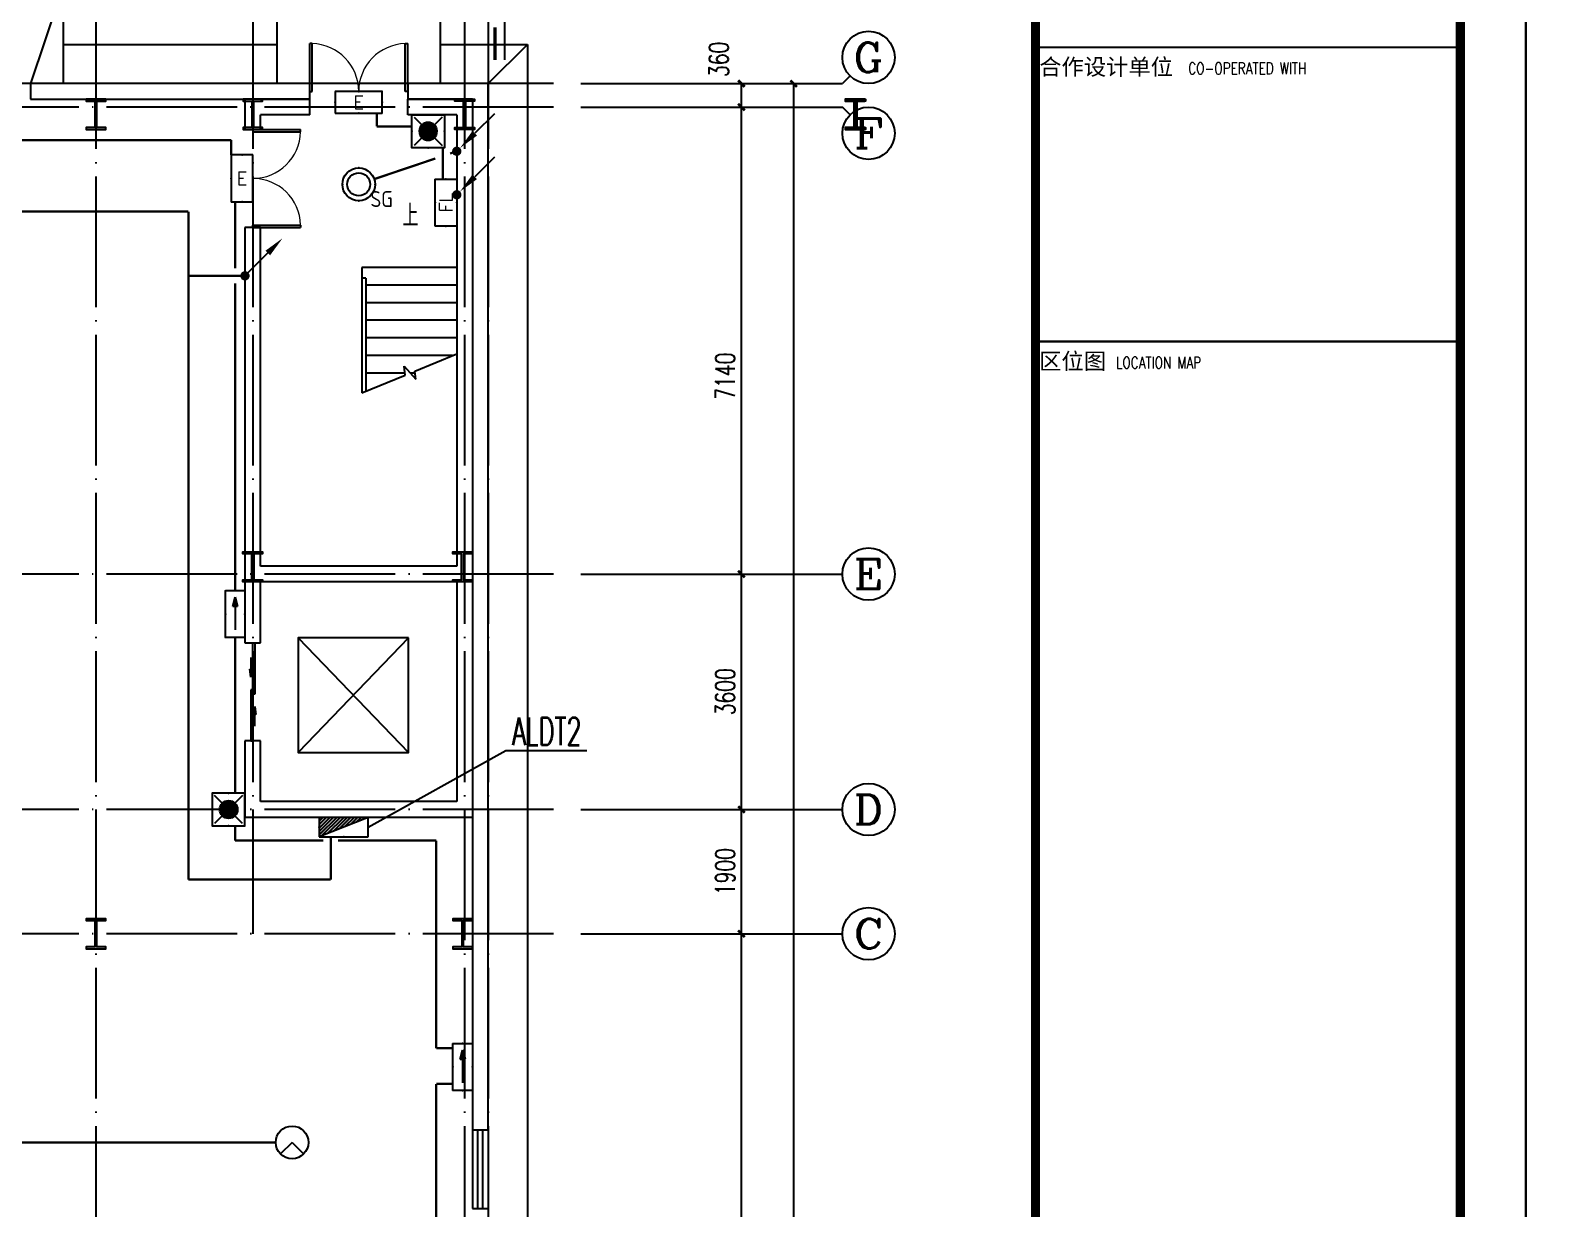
# Model space of a CAD drawing. Extents: x -55118 to 386282, y -631686 to -470886.
# Drawn here: x 48110 to 71482, y -599940 to -581929 of the extents above; entities that cross this region are included whole.
import ezdxf
from ezdxf.enums import TextEntityAlignment as Align

# ---------------------------------------------------------------- set-up
doc = ezdxf.new("R2010")
doc.units = 0
doc.header["$LTSCALE"] = 1000
doc.header["$MEASUREMENT"] = 0
doc.linetypes.add('DOTE', pattern=[2.42, 2, -0.2, 0.02, -0.2])
doc.layers.get('0').update_dxf_attribs({"linetype": 'CONTINUOUS'})
doc.layers.get('Defpoints').update_dxf_attribs({"linetype": 'CONTINUOUS'})
for name, color, linetype in [('AXIS', 3, 'CONTINUOUS'), ('AXIS_TEXT', 7, 'CONTINUOUS'), ('DIM-箱柜', 7, 'CONTINUOUS'), ('DIM_IDEN', 3, 'CONTINUOUS'), ('DIM_SYMB', 3, 'CONTINUOUS'), ('DOTE', 253, 'DOTE'), ('EQUIP-照明', 3, 'CONTINUOUS'), ('EQUIP-箱柜', 3, 'CONTINUOUS'), ('LWIRE', 4, 'CONTINUOUS'), ('STAIR', 2, 'CONTINUOUS'), ('WALL', 6, 'CONTINUOUS'), ('WINDOW', 4, 'CONTINUOUS'), ('WIRE-照明', 4, 'CONTINUOUS'), ('勒脚', 50, 'CONTINUOUS'), ('图框', 4, 'CONTINUOUS'), ('立面图', 40, 'CONTINUOUS')]:
    doc.layers.add(name, color=color, linetype=linetype)
doc.styles.add('_TCH_AXIS', font='COMPLEX', dxfattribs={"bigfont": 'GBCBIG'})
doc.styles.add('_TCH_DIM', font='SIMPLEX', dxfattribs={"bigfont": 'GBCBIG'})
doc.styles.add('_TCH_DIM_T3', font='SIMPLEX', dxfattribs={"width": 0.705882, "bigfont": 'GBCBIG'})
doc.styles.add('_TCH_LABEL', font='COMPLEX', dxfattribs={"bigfont": 'GBCBIG'})
doc.styles.add('_TEL_DIM', font='SIMPLEX', dxfattribs={"width": 0.8, "height": 3.5, "bigfont": 'HZTXT'})
doc.styles.add('COMPLEX', font='COMPLEX')
doc.styles.add('iIcon2', font='')
doc.styles.add('MIMI-TKWZ', font='romanc.shx', dxfattribs={"width": 0.75, "oblique": 15, "bigfont": 'bigfont.shx'})
doc.styles.get("Standard").update_dxf_attribs({"font": 'GBENOR', "bigfont": 'GBCBIG'})
doc.styles.get('iIcon2').set_extended_font_data('SimSun')
doc.dimstyles.new('_TCH_ARCH&&100', dxfattribs={"dimtxt": 297.5, "dimasz": 100, "dimexe": 250, "dimexo": 300, "dimgap": 100, "dimtad": 1, "dimdec": 0, "dimzin": 0, "dimdsep": 46, "dimtxsty": '_TCH_DIM_T3', "dimblk": 'ARCHTICK', "dimcen": 0.09, "dimclrt": 7, "dimazin": 2, "dimtfac": 1, "dimtdec": 0, "dimtix": 1, "dimtmove": 2, "dimatfit": 3, "dimfxl": 0, "dimtolj": 1, "dimtzin": 0, "dimarcsym": 0})

# ---------------------------------------------------------------- blocks, each defined once
blk = doc.blocks.new('钢柱')
blk.add_hatch(color=256).paths.add_polyline_path([(4275, 9436), (4140, 9436), (4140, 9466), (4440, 9466), (4440, 9436), (4305, 9436), (4305, 9036), (4440, 9036), (4440, 9006), (4140, 9006), (4140, 9036), (4275, 9036)])
blk.add_lwpolyline([(4275, 9436), (4140, 9436), (4140, 9466), (4440, 9466), (4440, 9436), (4305, 9436), (4305, 9036), (4440, 9036), (4440, 9006), (4140, 9006), (4140, 9036), (4275, 9036), (4275, 9436), (4140, 9436)])
blk = doc.blocks.new('$equip$00001176')
for q in [(-0.354, -0.354), (0.354, -0.354)]:
    blk.add_line((0, 0), q)
blk.add_circle((0, 0), 0.5)
at = {"style": '_TCH_LABEL', "flags": 9}
blk.add_attdef('A', (0, 0), '', height=0.00002, dxfattribs=at)
blk = doc.blocks.new('$equip$00002604')
blk.add_hatch(color=256).paths.add_polyline_path([(0.275, 0.5, 1), (-0.274, 0.5, 1)])
for p, q in [((-0.429, 0.929), (-0.194, 0.694)), ((0.194, 0.694), (0.429, 0.929)), ((-0.429, 0.071), (-0.194, 0.306)), ((0.194, 0.306), (0.429, 0.071))]:
    blk.add_line(p, q)
at = {"const_width": 0.04}
blk.add_lwpolyline([(-0.5, 1), (-0.5, 0), (0.5, 0), (0.5, 1), (-0.5, 1), (-0.5, 0)], dxfattribs=at)
blk.add_lwpolyline([(-0.5, 1), (-0.5, 0), (0.5, 0), (0.5, 1)], close=True)
blk.add_circle((0, 0.5), 0.275)
for p in [(0, 1), (-0.5, 0.5), (0.5, 0.5), (0, 0)]:
    blk.add_point(p)
at = {"color": 7, "style": '_TEL_DIM', "flags": 1}
blk.add_attdef('A', text='', height=0.000025, dxfattribs=at).set_placement((0, 0), align=Align.MIDDLE_CENTER)
blk = doc.blocks.new('$equip$00002541')
blk.add_hatch(color=256).paths.add_polyline_path([(-0.24, 0.372), (-0.528, 0.3), (-0.24, 0.228)])
for p, q in [((-0.72, 0.6), (-0.72, 0)), ((0.72, 0.6), (-0.72, 0.6)), ((0.72, 0), (0.72, 0.6)), ((-0.72, 0), (0.72, 0)), ((-0.24, 0.372), (-0.528, 0.3)), ((-0.528, 0.3), (-0.24, 0.228)), ((-0.24, 0.372), (-0.24, 0.228))]:
    blk.add_line(p, q)
at = {"color": 7}
blk.add_line((-0.48, 0.3), (0.48, 0.3), dxfattribs=at)
at = {"const_width": 0.04}
blk.add_lwpolyline([(-0.72, 0.6), (-0.72, 0), (0.72, 0), (0.72, 0.6), (-0.72, 0.6), (-0.72, 0)], dxfattribs=at)
for p in [(0, 0.6), (-0.72, 0.3), (0, 0), (0.72, 0.3)]:
    blk.add_point(p)
at = {"color": 7, "style": '_TEL_DIM', "flags": 1}
blk.add_attdef('A', text='', height=0.00002, dxfattribs=at).set_placement((0, 0), align=Align.MIDDLE_CENTER)
blk = doc.blocks.new('$equip$00002534')
for p, q in [((-0.72, 0.66), (-0.72, 0)), ((0.72, 0.66), (-0.72, 0.66)), ((0.72, 0), (0.72, 0.66)), ((-0.72, 0), (0.72, 0))]:
    blk.add_line(p, q)
at = {"const_width": 0.04}
blk.add_lwpolyline([(-0.72, 0.66), (-0.72, 0), (0.72, 0), (0.72, 0.66), (-0.72, 0.66), (-0.72, 0)], dxfattribs=at)
for p in [(0, 0.66), (-0.72, 0.33), (0, 0), (0.72, 0.33)]:
    blk.add_point(p)
at = {"color": 7, "style": '_TEL_DIM'}
blk.add_attdef('$TEXT$', text='', height=0.4, dxfattribs=at).set_placement((0, 0.33), align=Align.MIDDLE_CENTER)
at = {"color": 7, "style": '_TEL_DIM', "flags": 1}
blk.add_attdef('A', text='', height=0.00002, dxfattribs=at).set_placement((0, 0), align=Align.MIDDLE_CENTER)
blk = doc.blocks.new('*X29')
at = {"color": 0}
for p, q in [((0, 0), (167, 167)), ((35, 0), (226, 190)), ((71, 0), (250, 179)), ((-247, 0), (-246, 2)), ((-212, 0), (-187, 25)), ((-177, 0), (-128, 49)), ((-141, 0), (-69, 72)), ((-106, 0), (-10, 96)), ((-71, 0), (49, 120)), ((-35, 0), (108, 143)), ((106, 0), (250, 144)), ((141, 0), (250, 109)), ((177, 0), (250, 73)), ((212, 0), (250, 38)), ((247, 0), (250, 3))]:
    blk.add_line(p, q, dxfattribs=at)
blk = doc.blocks.new('$equip$00001425')
for p, q in [((-0.75, 0), (0.75, 0.6)), ((0.75, 0.6), (-0.75, 0.6)), ((-0.75, 0.6), (-0.75, 0)), ((0.75, 0), (0.75, 0.6)), ((-0.75, 0), (0.75, 0))]:
    blk.add_line(p, q)
for p in [(0, 0.6), (-0.75, 0.3), (0, 0), (0.75, 0.3)]:
    blk.add_point(p)
blk.add_solid([(-0.75, 0), (0.75, 0), (0.75, 0.6)])
at = {"xscale": 0.00300000000061118, "yscale": 0.00300000000061118, "zscale": 0.00300000000061118}
blk.add_blockref('*X29', (0, 0), dxfattribs=at)
at = {"style": '_TCH_LABEL', "flags": 9}
blk.add_attdef('A', (0, 0), '', height=0.00002, dxfattribs=at)
blk = doc.blocks.new('$TelecSys$00000079')
for p, q in [((0.7, 0.7), (0, 0)), ((0.104, 0.104), (0.104, 0.104)), ((-0.104, -0.104), (-0.104, -0.104))]:
    blk.add_line(p, q)
at = {"const_width": 0.142}
blk.add_lwpolyline([(-0.071, 0, 1), (0.071, 0, 1)], format="xyb", close=True, dxfattribs=at)
blk.add_solid([(0.63, 0.77), (0.77, 0.63), (1.15, 1.15)])
at = {"width": 0.8, "flags": 9}
blk.add_attdef('A', (0, 0), '', height=0.00002, dxfattribs=at)
blk = doc.blocks.new('_ArchTick')
at = {"color": 0, "linetype": 'ByBlock', "const_width": 0.4}
blk.add_lwpolyline([(-0.5, -0.5), (0.5, 0.5)], dxfattribs=at)
blk = doc.blocks.new('*D271')
at = {"layer": 'AXIS', "color": 0, "lineweight": -2}
for p, q in [((56784, -595740), (59234, -595740)), ((58984, -608740), (58984, -595740)), ((56784, -608740), (59234, -608740))]:
    blk.add_line(p, q, dxfattribs=at)
at = {"layer": 'Defpoints', "color": 0}
for p in [(56484, -595740), (58984, -595740), (56484, -608740)]:
    blk.add_point(p, dxfattribs=at)
at = {"layer": 'AXIS', "color": 0, "lineweight": -2, "xscale": 100, "yscale": 100, "zscale": 100}
for p, rotation in [((58984, -595740), 90), ((58984, -608740), 270)]:
    blk.add_blockref('_ArchTick', p, dxfattribs=dict(at, rotation=rotation))
at = {"layer": 'AXIS', "color": 7, "insert": (58735, -602240), "char_height": 297.5, "attachment_point": 5, "rotation": 90, "style": '_TCH_DIM_T3'}
blk.add_mtext('\\A1;13000', dxfattribs=at)
blk = doc.blocks.new('*D272')
at = {"layer": 'AXIS', "color": 0, "lineweight": -2}
for p, q in [((56784, -593840), (59234, -593840)), ((58984, -595740), (58984, -593840)), ((56784, -595740), (59234, -595740))]:
    blk.add_line(p, q, dxfattribs=at)
at = {"layer": 'Defpoints', "color": 0}
for p in [(56484, -593840), (58984, -593840), (56484, -595740)]:
    blk.add_point(p, dxfattribs=at)
at = {"layer": 'AXIS', "color": 0, "lineweight": -2, "xscale": 100, "yscale": 100, "zscale": 100}
for p, rotation in [((58984, -593840), 90), ((58984, -595740), 270)]:
    blk.add_blockref('_ArchTick', p, dxfattribs=dict(at, rotation=rotation))
at = {"layer": 'AXIS', "color": 7, "insert": (58735, -594790), "char_height": 297.5, "attachment_point": 5, "rotation": 90, "style": '_TCH_DIM_T3'}
blk.add_mtext('\\A1;1900', dxfattribs=at)
blk = doc.blocks.new('*D273')
at = {"layer": 'AXIS', "color": 0, "lineweight": -2}
for p, q in [((56784, -590240), (59234, -590240)), ((58984, -593840), (58984, -590240)), ((56784, -593840), (59234, -593840))]:
    blk.add_line(p, q, dxfattribs=at)
at = {"layer": 'Defpoints', "color": 0}
for p in [(56484, -590240), (58984, -590240), (56484, -593840)]:
    blk.add_point(p, dxfattribs=at)
at = {"layer": 'AXIS', "color": 0, "lineweight": -2, "xscale": 100, "yscale": 100, "zscale": 100}
for p, rotation in [((58984, -590240), 90), ((58984, -593840), 270)]:
    blk.add_blockref('_ArchTick', p, dxfattribs=dict(at, rotation=rotation))
at = {"layer": 'AXIS', "color": 7, "insert": (58735, -592040), "char_height": 297.5, "attachment_point": 5, "rotation": 90, "style": '_TCH_DIM_T3'}
blk.add_mtext('\\A1;3600', dxfattribs=at)
blk = doc.blocks.new('*D274')
at = {"layer": 'AXIS', "color": 0, "lineweight": -2}
for p, q in [((56784, -583100), (59234, -583100)), ((58984, -590240), (58984, -583100)), ((56784, -590240), (59234, -590240))]:
    blk.add_line(p, q, dxfattribs=at)
at = {"layer": 'Defpoints', "color": 0}
for p in [(56484, -583100), (58984, -583100), (56484, -590240)]:
    blk.add_point(p, dxfattribs=at)
at = {"layer": 'AXIS', "color": 0, "lineweight": -2, "xscale": 100, "yscale": 100, "zscale": 100}
for p, rotation in [((58984, -583100), 90), ((58984, -590240), 270)]:
    blk.add_blockref('_ArchTick', p, dxfattribs=dict(at, rotation=rotation))
at = {"layer": 'AXIS', "color": 7, "insert": (58735, -587214), "char_height": 297.5, "attachment_point": 5, "rotation": 90, "style": '_TCH_DIM_T3'}
blk.add_mtext('\\A1;7140', dxfattribs=at)
blk = doc.blocks.new('*D275')
at = {"layer": 'AXIS', "color": 0, "lineweight": -2}
for p, q in [((56784, -582740), (59234, -582740)), ((58984, -583100), (58984, -582740)), ((56784, -583100), (59234, -583100))]:
    blk.add_line(p, q, dxfattribs=at)
at = {"layer": 'Defpoints', "color": 0}
for p in [(56484, -582740), (58984, -582740), (56484, -583100)]:
    blk.add_point(p, dxfattribs=at)
at = {"layer": 'AXIS', "color": 0, "lineweight": -2, "xscale": 100, "yscale": 100, "zscale": 100}
for p, rotation in [((58984, -582740), 90), ((58984, -583100), 270)]:
    blk.add_blockref('_ArchTick', p, dxfattribs=dict(at, rotation=rotation))
at = {"layer": 'AXIS', "color": 7, "insert": (58639, -582370), "char_height": 297.5, "attachment_point": 5, "rotation": 90, "style": '_TCH_DIM_T3'}
blk.add_mtext('\\A1;360', dxfattribs=at)
blk = doc.blocks.new('*D276')
at = {"layer": 'AXIS', "color": 0, "lineweight": -2}
for p, q in [((56784, -582740), (60034, -582740)), ((59784, -621740), (59784, -582740)), ((56784, -621740), (60034, -621740))]:
    blk.add_line(p, q, dxfattribs=at)
at = {"layer": 'Defpoints', "color": 0}
for p in [(56484, -582740), (59784, -582740), (56484, -621740)]:
    blk.add_point(p, dxfattribs=at)
at = {"layer": 'AXIS', "color": 0, "lineweight": -2, "xscale": 100, "yscale": 100, "zscale": 100}
for p, rotation in [((59784, -582740), 90), ((59784, -621740), 270)]:
    blk.add_blockref('_ArchTick', p, dxfattribs=dict(at, rotation=rotation))
at = {"layer": 'AXIS', "color": 7, "insert": (59535, -602240), "char_height": 297.5, "attachment_point": 5, "rotation": 90, "style": '_TCH_DIM_T3'}
blk.add_mtext('\\A1;39000', dxfattribs=at)
blk = doc.blocks.new('$TCHSYS$WIN2D')
for p, q in [((-0.5, 0.5), (0.5, 0.5)), ((-0.5, 0.5), (-0.5, -0.5)), ((0.5, 0.5), (0.5, -0.5)), ((0.5, 0.167), (-0.5, 0.167)), ((0.5, -0.167), (-0.5, -0.167)), ((-0.5, -0.5), (0.5, -0.5))]:
    blk.add_line(p, q)
blk = doc.blocks.new('_AXISO')
blk.add_circle((0, 0), 0.5)
at = {"layer": 'AXIS_TEXT', "style": 'COMPLEX', "width": 1.041667}
blk.add_attdef('A', text='', height=0.56, dxfattribs=at).set_placement((-0.25, -0.28), (0.25, -0.28), align=Align.FIT)
blk = doc.blocks.new('$DorLib2D$00000002')
for p, q in [((-0.5, 0), (-0.5, 0.4875)), ((-0.475, 0.4875), (-0.5, 0.4875)), ((-0.475, 0), (-0.475, 0.4875)), ((0.475, 0), (0.475, 0.4875)), ((0.475, 0.4875), (0.5, 0.4875)), ((0.5, 0), (0.5, 0.4875)), ((-0.5, 0), (-0.475, 0)), ((0.5, 0), (0.475, 0))]:
    blk.add_line(p, q)
at = {"lineweight": 13}
for centre, start, end in [((-0.4875, 0), 0, 88.53072), ((0.4875, 0), 91.46928, 180)]:
    blk.add_arc(centre, 0.4875, start, end, dxfattribs=at)
blk = doc.blocks.new('$DorLib2D$00000131')
at = {"color": 0, "linetype": 'Continuous'}
for p, q in [((0.15, 0.125), (0.232, 0.197)), ((0.232, 0.197), (0.232, 0.125)), ((-0.5, 0.125), (-0.5, 0)), ((0.019, 0.125), (-0.5, 0.125)), ((-0.5, 0), (0.019, 0)), ((-0.024, 0), (0.5, 0)), ((-0.024, -0.125), (-0.024, 0)), ((0.019, 0), (0.019, 0.125)), ((0.35, 0.125), (0.15, 0.125)), ((0.5, 0), (0.5, -0.125)), ((-0.35, -0.125), (-0.15, -0.125)), ((-0.232, -0.197), (-0.232, -0.125)), ((-0.15, -0.125), (-0.232, -0.197)), ((0.5, -0.125), (-0.024, -0.125))]:
    blk.add_line(p, q, dxfattribs=at)
blk = doc.blocks.new('$equip$00001186')
for radius in [0.5, 0.35]:
    blk.add_circle((0, 0), radius)
at = {"flags": 9}
blk.add_attdef('A', (0, 0), '', height=0.00002, dxfattribs=at)
blk = doc.blocks.new('$equip_U$00000073(PC-201510250959)')
for p in [(0, 0.5), (-0.5, 0), (0.5, 0), (0, -0.5)]:
    blk.add_point(p)
blk.add_blockref('$equip$00001186', (0, 0))
blk.add_text('SG', height=0.49).set_placement((0.359, -0.695))
at = {"color": 7, "style": '_TEL_DIM', "flags": 1}
for tag in ['A', 'REMARK']:
    blk.add_attdef(tag, text='', height=0.00002, dxfattribs=at).set_placement((0, 0), align=Align.MIDDLE_CENTER)
blk = doc.blocks.new('$equip_U$00000079(WIN-20140614TSD)')
for p in [(0, 0.5), (0.5, 0), (-0.5, 0), (0, -0.5)]:
    blk.add_point(p)
blk.add_blockref('$equip_U$00000073(PC-201510250959)', (0, 0))
at = {"color": 7, "style": '_TEL_DIM', "flags": 1}
for tag in ['A', 'REMARK']:
    blk.add_attdef(tag, text='', height=0.00002, dxfattribs=at).set_placement((0, 0), align=Align.MIDDLE_CENTER)
blk = doc.blocks.new('$equip_U$00000075(PC-20171121YKRW)')
blk.add_blockref('$equip_U$00000079(WIN-20140614TSD)', (0, 0))
at = {"color": 7, "style": '_TEL_DIM', "flags": 1}
for tag in ['A', 'REMARK']:
    blk.add_attdef(tag, text='', height=0.00002, dxfattribs=at).set_placement((0, 0), align=Align.MIDDLE_CENTER)
blk = doc.blocks.new('$equip_U$00000076(PC-20180507ZYDA)')
for p in [(0, 0.5), (0.5, 0), (-0.5, 0), (0, -0.5)]:
    blk.add_point(p)
blk.add_blockref('$equip_U$00000075(PC-20171121YKRW)', (0, 0))
at = {"color": 7, "style": '_TEL_DIM', "flags": 1}
for tag in ['A', 'REMARK']:
    blk.add_attdef(tag, text='', height=0.00002, dxfattribs=at).set_placement((0, 0), align=Align.MIDDLE_CENTER)
blk = doc.blocks.new('$TelecSys$00000078')
for p, q in [((1.15, 1.15), (0.55, 0.55)), ((0.104, 0.104), (0.104, 0.104)), ((-0.104, -0.104), (-0.104, -0.104))]:
    blk.add_line(p, q)
at = {"const_width": 0.142}
blk.add_lwpolyline([(-0.071, 0, 1), (0.071, 0, 1)], format="xyb", close=True, dxfattribs=at)
blk.add_solid([(0.62, 0.48), (0.48, 0.62), (0.1, 0.1)])
at = {"width": 0.8, "flags": 9}
blk.add_attdef('A', (0, 0), '', height=0.00002, dxfattribs=at)
blk = doc.blocks.new('jhyfty')
at = {"layer": '图框'}
blk.add_lwpolyline([(671751, 105710), (776851, 105710), (776851, 165110), (671751, 165110)], close=True, dxfattribs=at)
at = {"layer": '图框', "const_width": 140}
for points in [[(674251, 164110), (775851, 164110), (775851, 106710), (674251, 106710)], [(775851, 164110), (769351, 164110), (769351, 106710), (775851, 106710)]]:
    blk.add_lwpolyline(points, close=True, dxfattribs=at)
at = {"layer": '图框', "const_width": 35}
for points in [[(769351, 155210), (775851, 155210)], [(769351, 150710), (775851, 150710)]]:
    blk.add_lwpolyline(points, dxfattribs=at)
at = {"layer": '图框', "style": 'iIcon2'}
for s, p in [('合作设计单位', (769408, 154786)), ('区位图 ', (769408, 150286))]:
    blk.add_text(s, height=250, dxfattribs=at).set_placement(p)
at = {"layer": '图框', "style": 'MIMI-TKWZ', "width": 0.75}
for s, p in [('CO-OPERATED WITH', (771688, 154798)), ('LOCATION MAP', (770583, 150298))]:
    blk.add_text(s, height=180, dxfattribs=at).set_placement(p)

msp = doc.modelspace()

# ---------------------------------------------------------------- linework, layer by layer
for p, q in [((53890.3, -591215.3), (52205.9, -592969.4)), ((52205.9, -591215.3), (53890.3, -592969.4))]:
    msp.add_line(p, q)
msp.add_lwpolyline([(53890.3, -591215.3), (52205.9, -591215.3), (52205.9, -592969.4), (53890.3, -592969.4)], close=True)
at = {"layer": 'AXIS'}
for p, q in [((60645.8, -582623), (60528.6, -582740.1)), ((56528.6, -582740.1), (60528.6, -582740.1)), ((56528.6, -583100.1), (60528.6, -583100.1)), ((60645.8, -583217.3), (60528.6, -583100.1)), ((56528.6, -590240.1), (60528.6, -590240.1)), ((56528.6, -593840.1), (60528.6, -593840.1)), ((56528.6, -595740.1), (60528.6, -595740.1))]:
    msp.add_line(p, q, dxfattribs=at)
at = {"layer": 'DIM-箱柜', "color": 4}
for p, q in [((53274.8, -594110.1), (55379, -592938.5)), ((55379, -592938.5), (56619.9, -592938.5))]:
    msp.add_line(p, q, dxfattribs=at)
at = {"layer": 'DIM_IDEN'}
msp.add_line((55363.6, -582378.8), (55363.6, -580474.8), dxfattribs=at)
at = {"layer": 'DIM_IDEN', "const_width": 50}
msp.add_lwpolyline([(55213.6, -582378.8), (55213.6, -581878.8)], dxfattribs=at)
at = {"layer": 'DIM_SYMB'}
msp.add_lwpolyline([(53904.9, -585077.6, 0, 0, 0), (53904.9, -586132.1, 80, 0, 0), (53904.9, -586432.1, 0, 0, 0)], format="xyseb", dxfattribs=at)
at = {"layer": 'DOTE', "linetype": 'DOTE'}
for p, q in [((49109.9, -581740.1), (49109.9, -622740.1)), ((51509.9, -581740.1), (51509.9, -595740.1)), ((54749.9, -581740.1), (54749.9, -622740.1)), ((55109.9, -581740.1), (55109.9, -622740.1)), ((56109.9, -582740.1), (-23890.1, -582740.1)), ((56109.9, -583100.1), (-23890.1, -583100.1)), ((56109.9, -590240.1), (-23890.1, -590240.1)), ((56109.9, -593840.1), (-23890.1, -593840.1)), ((56109.9, -595740.1), (-23890.1, -595740.1))]:
    msp.add_line(p, q, dxfattribs=at)
at = {"layer": 'STAIR'}
for p, q in [((53179.9, -585550.1), (53179.9, -585715.1)), ((54629.9, -585550.1), (53179.9, -585550.1)), ((53179.9, -585715.1), (53179.9, -587467.1)), ((53179.9, -585715.1), (53179.9, -587467.1)), ((53239.9, -585715.1), (53179.9, -585715.1)), ((53239.9, -585715.1), (53239.9, -587442.5)), ((54629.9, -585550.1), (54629.9, -586873.1)), ((54629.9, -585820.1), (53239.9, -585820.1)), ((54629.9, -586090.1), (53239.9, -586090.1)), ((54629.9, -586360.1), (53239.9, -586360.1)), ((54629.9, -586630.1), (53239.9, -586630.1)), ((53988, -587136.1), (54629.9, -586873.1)), ((54563.9, -586900.1), (53239.9, -586900.1)), ((53840.2, -587196.6), (53823.1, -587062.7)), ((53823.1, -587062.7), (54004, -587261.7)), ((53179.9, -587467.1), (53840.2, -587196.6)), ((53836.8, -587170.1), (53239.9, -587170.1)), ((53992.3, -587170.1), (53920.8, -587170.1)), ((54004, -587261.7), (53988, -587136.1)), ((53245.8, -587440.1), (53239.9, -587440.1))]:
    msp.add_line(p, q, dxfattribs=at)
at = {"layer": 'WALL'}
for p, q in [((51509.9, -582740.1), (48109.9, -582740.1)), ((48109.9, -582740.1), (48109.9, -582980.1)), ((52379.9, -582740.1), (51509.9, -582740.1)), ((52379.9, -582980.1), (52379.9, -582740.1)), ((55109.9, -582740.1), (53879.9, -582740.1)), ((53879.9, -582740.1), (53879.9, -582980.1)), ((55109.9, -598740.1), (55109.9, -582740.1)), ((48109.9, -582980.1), (51389.9, -582980.1)), ((51389.9, -582980.1), (51389.9, -583100.1)), ((51389.9, -583100.1), (51389.9, -583440.1)), ((51629.9, -582980.1), (52379.9, -582980.1)), ((51629.9, -582980.1), (51629.9, -582980.1)), ((52379.9, -582980.1), (51629.9, -582980.1)), ((52379.9, -583220.1), (52379.9, -582980.1)), ((53879.9, -582980.1), (54869.9, -582980.1)), ((54869.9, -582980.1), (53879.9, -582980.1)), ((53879.9, -583220.1), (53879.9, -582980.1)), ((54869.9, -582980.1), (54869.9, -598740.1)), ((54869.9, -582980.1), (54869.9, -590240.1)), ((51629.9, -583440.1), (51629.9, -583220.1)), ((52379.9, -583220.1), (51629.9, -583220.1)), ((54629.9, -583220.1), (53879.9, -583220.1)), ((54629.9, -583220.1), (54629.9, -590120.1)), ((51389.9, -583440.1), (51629.9, -583440.1)), ((51629.9, -584940.1), (51389.9, -584940.1)), ((51389.9, -584940.1), (51389.9, -590240.1)), ((51629.9, -590120.1), (51629.9, -584940.1)), ((54629.9, -590120.1), (51629.9, -590120.1)), ((51389.9, -590240.1), (51389.9, -591290.1)), ((54629.9, -590360.1), (51629.9, -590360.1)), ((51629.9, -591290.1), (51629.9, -590360.1)), ((54629.9, -590360.1), (54629.9, -593720.1)), ((54869.9, -590240.1), (54869.9, -593960.1)), ((51389.9, -591290.1), (51629.9, -591290.1)), ((51629.9, -592790.1), (51389.9, -592790.1)), ((51389.9, -592790.1), (51389.9, -593960.1)), ((51629.9, -593720.1), (51629.9, -592790.1)), ((54629.9, -593720.1), (51629.9, -593720.1)), ((54869.9, -593960.1), (51389.9, -593960.1)), ((54869.9, -598740.1), (55109.9, -598740.1))]:
    msp.add_line(p, q, dxfattribs=at)
at = {"layer": 'WINDOW'}
msp.add_line((53879.9, -582740.1), (52379.9, -582740.1), dxfattribs=at)
at = {"layer": 'WIRE-照明', "linetype": 'Continuous', "const_width": 35}
for points in [[(53405.7, -583394.5), (53405.7, -583190.1)], [(53941.9, -583394.5), (53405.7, -583394.5)], [(51179.9, -583604.4), (46376.4, -583604.4)], [(51179.9, -583830.1), (51179.9, -583604.4)], [(54415.1, -584200.3), (54415.1, -583720.1)], [(54629.9, -583775.1), (54527.6, -583809.5)], [(54302.6, -583885.4), (53366.7, -584200.7)], [(51239.9, -585567.3), (51239.9, -584550.1)], [(30008.5, -584698.1), (50524.2, -584698.1)], [(50524.2, -584698.1), (50524.2, -594910.7)], [(51389.9, -585679.8), (50524.2, -585679.8)], [(51239.9, -588897.1), (51239.9, -585792.3)], [(51239.9, -590492), (51239.9, -588897.1)], [(51239.5, -593590.1), (51239.9, -591212)], [(51239.5, -594314.7), (51239.5, -594090.1)], [(52590.2, -594314.7), (51239.5, -594314.7)], [(52702.7, -594910.7), (52702.7, -594260.1)], [(54314.8, -594314.7), (52815.2, -594314.7)], [(54314.8, -597491.3), (54314.8, -594314.7)], [(52702.7, -594910.7), (50524.2, -594910.7)], [(54569.9, -597491.3), (54314.8, -597491.3)], [(54314.8, -607218.8), (54314.8, -598036.9)], [(54569.9, -598036.9), (54314.8, -598036.9)], [(51859.9, -598930.1), (46359.9, -598930.1)]]:
    msp.add_lwpolyline(points, dxfattribs=at)
at = {"layer": '勒脚'}
for p, q in [((51879.9, -582740.1), (51879.9, -581240.1)), ((54379.9, -582740.1), (54379.9, -581240.1)), ((48609.9, -582140.1), (51879.9, -582140.1)), ((54379.9, -582140.1), (55709.9, -582140.1)), ((55109.9, -582740.1), (55709.9, -582140.1)), ((55709.9, -582140.1), (55709.9, -612640.1))]:
    msp.add_line(p, q, dxfattribs=at)
at = {"layer": '立面图'}
for q in [(48109.9, -582740.1), (48609.9, -582740.1)]:
    msp.add_line((48609.9, -581240.1), q, dxfattribs=at)

# ---------------------------------------------------------------- block references
at = {"xscale": -1, "rotation": 180}
for p in [(44820.2, -573973.8), (47220.2, -573973.8), (56430.2, -573973.8), (44820.2, -586503.8), (50430.2, -586503.8)]:
    msp.add_blockref('钢柱', p, dxfattribs=at)
at = {"rotation": 180}
for p in [(59039.6, -573973.8), (65024.6, -573973.8), (55799.6, -580893.8), (59009.6, -580893.8)]:
    msp.add_blockref('钢柱', p, dxfattribs=at)
at = {"layer": 'AXIS'}
ref = msp.add_blockref('_AXISO', (60928.6, -582340.1), dxfattribs=dict(at, xscale=800, yscale=800, zscale=800))
ref.add_attrib('A', 'G', dxfattribs={"layer": 'AXIS_TEXT', "height": 452.5, "style": '_TCH_AXIS', "width": 1.166667}).set_placement((60702.3, -582566.4), (61154.9, -582566.4), align=Align.FIT)
ref = msp.add_blockref('_AXISO', (60928.6, -583500.1), dxfattribs=dict(at, xscale=800, yscale=800, zscale=800))
ref.add_attrib('A', 'F', dxfattribs={"layer": 'AXIS_TEXT', "height": 452.5, "style": '_TCH_AXIS', "width": 1.3125}).set_placement((60702.3, -583726.4), (61154.9, -583726.4), align=Align.FIT)
ref = msp.add_blockref('_AXISO', (60928.6, -590240.1), dxfattribs=dict(at, xscale=800, yscale=800, zscale=800))
ref.add_attrib('A', 'E', dxfattribs={"layer": 'AXIS_TEXT', "height": 452.5, "style": '_TCH_AXIS', "width": 1.3125}).set_placement((60702.3, -590466.4), (61154.9, -590466.4), align=Align.FIT)
ref = msp.add_blockref('_AXISO', (60928.6, -593840.1), dxfattribs=dict(at, xscale=800, yscale=800, zscale=800))
ref.add_attrib('A', 'D', dxfattribs={"layer": 'AXIS_TEXT', "height": 452.5, "style": '_TCH_AXIS', "width": 1.235294}).set_placement((60702.3, -594066.4), (61154.9, -594066.4), align=Align.FIT)
ref = msp.add_blockref('_AXISO', (60928.6, -595740.1), dxfattribs=dict(at, xscale=800, yscale=800, zscale=800))
ref.add_attrib('A', 'C', dxfattribs={"layer": 'AXIS_TEXT', "height": 452.5, "style": '_TCH_AXIS', "width": 1.4}).set_placement((60702.3, -595966.4), (61154.9, -595966.4), align=Align.FIT)
at = {"layer": 'EQUIP-照明'}
ref = msp.add_blockref('$equip$00002534', (53129.9, -582860.1), dxfattribs=dict(at, xscale=500, yscale=500, zscale=500, rotation=180))
ref.add_attrib('$TEXT$', 'E', dxfattribs={"layer": '0', "color": 7, "height": 200, "style": '_TEL_DIM'}).set_placement((53129.9, -583025.1), align=Align.MIDDLE_CENTER)
at = {"layer": 'EQUIP-照明', "yscale": 500, "zscale": 500}
for name, p, xscale, rotation in [('$equip$00002604', (54441.9, -583470.1), -500.0000000000004, 90.00000751343428), ('$equip$00002541', (51389.9, -590852), -500, 89.99999999999993), ('$equip$00002604', (51139.9, -593590.1), 500, 180), ('$equip$00002541', (54869.9, -597777.4), -500, 89.99999999999993)]:
    msp.add_blockref(name, p, dxfattribs=dict(at, xscale=xscale, rotation=rotation))
at = {"layer": 'EQUIP-照明'}
ref = msp.add_blockref('$equip$00002534', (51509.9, -584190.1), dxfattribs=dict(at, xscale=500, yscale=500, zscale=500, rotation=90))
ref.add_attrib('$TEXT$', 'E', dxfattribs={"layer": '0', "color": 7, "height": 200, "style": '_TEL_DIM'}).set_placement((51344.9, -584190.1), align=Align.MIDDLE_CENTER)
at = {"layer": 'EQUIP-照明', "xscale": 500, "yscale": 500, "zscale": 500}
for name, p in [('$equip_U$00000076(PC-20180507ZYDA)', (53129.9, -584280.7)), ('$equip$00001176', (52109.9, -598930.1))]:
    msp.add_blockref(name, p, dxfattribs=at)
at = {"layer": 'EQUIP-照明'}
ref = msp.add_blockref('$equip$00002534', (54299.9, -584560.3), dxfattribs=dict(at, xscale=-499.9999999999998, yscale=500, zscale=500, rotation=270.0000100179523))
ref.add_attrib('$TEXT$', 'FL', dxfattribs={"layer": '0', "color": 7, "height": 200, "rotation": 90, "style": '_TEL_DIM'}).set_placement((54464.9, -584560.3), align=Align.MIDDLE_CENTER)
at = {"layer": 'EQUIP-箱柜', "xscale": 500, "yscale": 500, "zscale": 500, "rotation": 180.0000000000029}
msp.add_blockref('$equip$00001425', (52899.8, -593960.1), dxfattribs=at)
at = {"layer": 'LWIRE', "xscale": 500, "yscale": 500, "zscale": 500}
for name, p in [('$TelecSys$00000078', (54629.9, -583775.1)), ('$TelecSys$00000078', (54629.9, -584440.3)), ('$TelecSys$00000079', (51389.9, -585679.8))]:
    msp.add_blockref(name, p, dxfattribs=at)
at = {"layer": 'WALL'}
for p in [(-705868.5, -737395.5), (-600768.5, -737395.5)]:
    msp.add_blockref('jhyfty', p, dxfattribs=at)
at = {"layer": 'WINDOW'}
for name, p, xscale, yscale, zscale, rotation in [('$DorLib2D$00000002', (53129.9, -582860.1), -1500, -1500, -1500, 180), ('$DorLib2D$00000002', (51509.9, -584190.1), 1500, 1500, 1500, 270.0000000000028), ('$DorLib2D$00000131', (51509.9, -592040.1), 1500, 240, 1500, 90), ('$TCHSYS$WIN2D', (54989.9, -599340.1), -1200, 240, -1200, 90.00000000000007)]:
    msp.add_blockref(name, p, dxfattribs=dict(at, xscale=xscale, yscale=yscale, zscale=zscale, rotation=rotation))

# ---------------------------------------------------------------- texts
at = {"layer": 'DIM-箱柜', "color": 7, "style": '_TEL_DIM', "width": 0.64}
msp.add_text('ALDT2', height=420, dxfattribs=at).set_placement((55477.9, -592854.5))
at = {"layer": 'DIM_SYMB', "color": 7, "style": '_TCH_DIM'}
msp.add_text('上', height=337.6, dxfattribs=at).set_placement((53800.6, -584927.6))

# ---------------------------------------------------------------- dimensions: what is measured, and where the dimension line sits
at = {"layer": 'AXIS'}
for base, p1, p2, text, picture, middle in [((58983.6, -582740.1), (56483.6, -583100.1), (56483.6, -582740.1), '360', '*D275', (58638.6, -582370.1)), ((58983.6, -583100.1), (56483.6, -590240.1), (56483.6, -583100.1), '7140', '*D274', (58734.8, -587214.5))]:
    dim = msp.add_linear_dim(base=base, p1=p1, p2=p2, angle=90, text=text, dimstyle='_TCH_ARCH&&100', dxfattribs=at)
    dim.commit()
    dim.dimension.update_dxf_attribs({"geometry": picture, "text_midpoint": middle, "dimtype": 129})
for p1, p2, distance, text, picture, middle in [((56483.6, -621740.1), (56483.6, -582740.1), -3300, '39000', '*D276', (59534.8, -602240.1)), ((56483.6, -593840.1), (56483.6, -590240.1), -2500, '3600', '*D273', (58734.8, -592040.1)), ((56483.6, -595740.1), (56483.6, -593840.1), -2500, '1900', '*D272', (58734.8, -594790.1)), ((56483.6, -608740.1), (56483.6, -595740.1), -2500, '13000', '*D271', (58734.8, -602240.1))]:
    dim = msp.add_aligned_dim(p1=p1, p2=p2, distance=distance, text=text, dimstyle='_TCH_ARCH&&100', dxfattribs=at)
    dim.commit()
    dim.dimension.update_dxf_attribs({"geometry": picture, "text_midpoint": middle})

doc.saveas('drawing.dxf')
